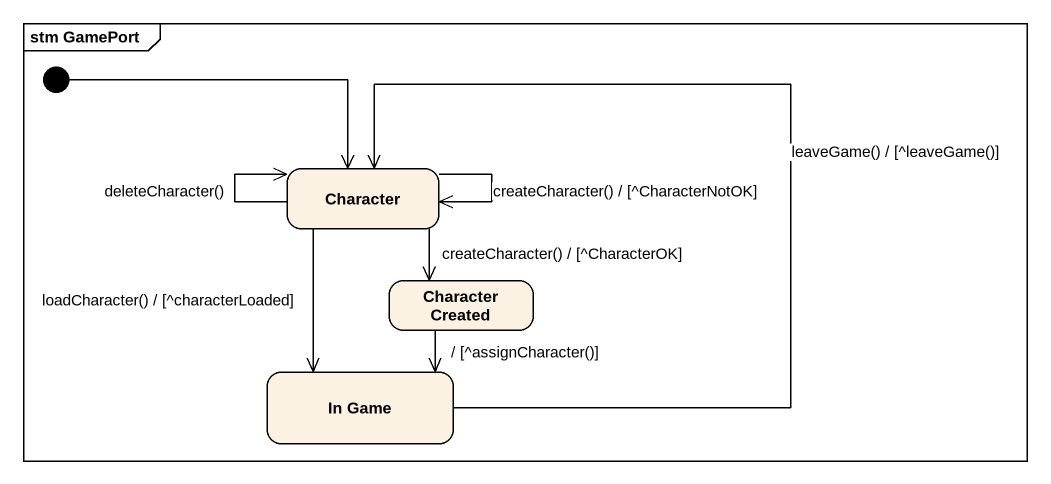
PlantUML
@startuml
mainframe stm GamePort
hide empty description
state Character
state "Character Created" as Character_Created
state "In Game" as In_Game
[*] -right-> Character
Character --> Character : createCharacter() / [^CharacterNotOK]
Character --> Character : deleteCharacter()
Character --> Character_Created : createCharacter() / [^CharacterOK]
Character --> In_Game : loadCharacter() / [^characterLoaded]
Character_Created --> In_Game : / [^assignCharacter()]
In_Game -up-> Character : leaveGame() / [^leaveGame()]
@enduml
